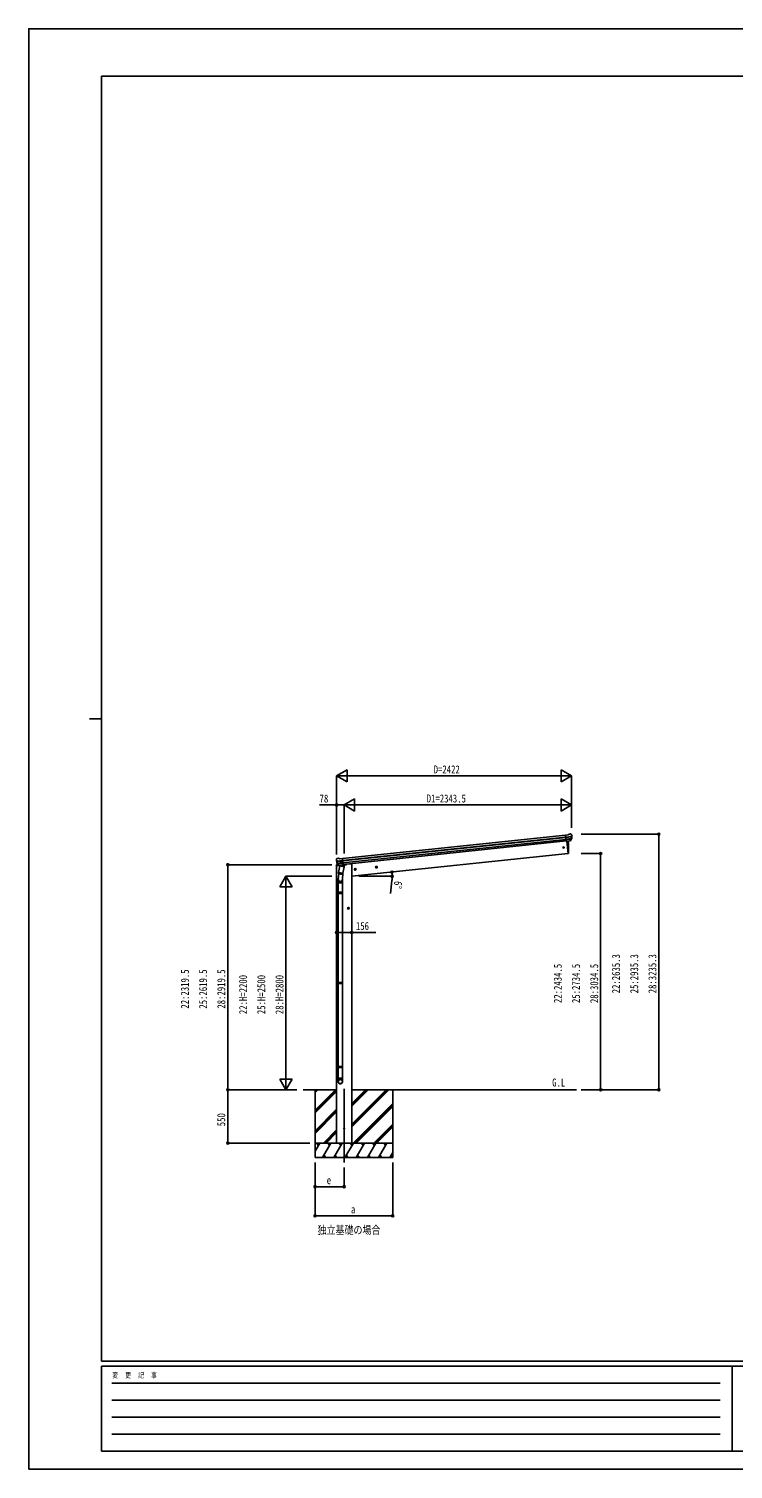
# Model space of a CAD drawing. Units: millimetres, scale not verified. Extents: x -10512 to 10512, y -7425 to 7425.
# Drawn here: x -10512 to -3253, y -7425 to 7425 of the extents above; entities that cross this region are included whole.
import ezdxf
from ezdxf.enums import TextEntityAlignment as Align

# ---------------------------------------------------------------- set-up
doc = ezdxf.new("R2010")
doc.units = ezdxf.units.MM
doc.header["$LTSCALE"] = 40
for name, color, linetype in [('0-2_USER1', 3, 'Continuous'), ('0-3_YKK_12', 2, 'Continuous'), ('0-4_YKK_13', 4, 'Continuous'), ('0-5_YKK_A1', 4, 'Continuous'), ('0-6_YKK_D', 6, 'Continuous'), ('0-7_YKK_ZWAK', 7, 'Continuous')]:
    doc.layers.add(name, color=color, linetype=linetype)
doc.styles.add('ＭＳ ゴシック', font='')
doc.styles.get('ＭＳ ゴシック').set_extended_font_data('MS Gothic')

msp = doc.modelspace()

# ---------------------------------------------------------------- linework, layer by layer
at = {"layer": '0-3_YKK_12'}
msp.add_line((-7262.45, -3503.29), (-7262.45, -4262.5), dxfattribs=at)
at = {"layer": '0-4_YKK_13'}
for p, q in [((-4954.57, -884.04), (-4981.09, -886.83)), ((-4974.3, -951.38), (-4981.09, -886.83)), ((-4928.25, -875.24), (-4928.25, -875.24)), ((-4924.58, -876.33), (-4924.59, -876.33)), ((-4924.58, -876.33), (-4920.26, -879.83)), ((-4920.26, -879.83), (-4919.4, -880.52)), ((-4918.01, -884.22), (-4918.32, -882.37)), ((-4978.93, -907.36), (-4919.19, -901.08)), ((-4918.71, -906.95), (-4978.31, -913.21)), ((-4919.55, -923.7), (-4976.58, -929.7)), ((-4920.94, -928.36), (-4976.11, -934.16)), ((-4930.95, -946.6), (-4974.33, -951.15)), ((-4974.3, -951.38), (-4964.36, -950.33)), ((-4967.42, -950.66), (-4954.03, -1078.05)), ((-4964.36, -950.33), (-4964.08, -950.4)), ((-4964.08, -950.4), (-4938.75, -947.74)), ((-4938.75, -947.74), (-4938.5, -947.62)), ((-4938.5, -947.62), (-4930.81, -946.81)), ((-4929.5, -944.94), (-4920.05, -926.64)), ((-4928.44, -945.37), (-4918.32, -927.11)), ((-7342.74, -1139.07), (-7342.82, -1137.2)), ((-7341.45, -1134.3), (-7342.15, -1135.16)), ((-7337.95, -1129.98), (-7341.45, -1134.3)), ((-7278.34, -1149.04), (-7338.08, -1155.31)), ((-7337.95, -1129.98), (-7337.95, -1129.98)), ((-7337.33, -1161.15), (-7277.73, -1154.89)), ((-7334.6, -1128.16), (-7334.59, -1128.16)), ((-7319.82, -1196.71), (-7333.52, -1180.96)), ((-7333.03, -1177.37), (-7276, -1171.37)), ((-7318.88, -1196.07), (-7331.93, -1180.14)), ((-7330.7, -1181.64), (-7275.53, -1175.84)), ((-7307.02, -1131.29), (-7280.5, -1128.51)), ((-7273.72, -1193.06), (-7280.5, -1128.51)), ((-7235.47, -1186.11), (-7235.9, -1189.34)), ((-4954.03, -1078.05), (-4951.98, -1077.76)), ((-7342.45, -1197.66), (-7343.35, -1204.49)), ((-7343.35, -1204.49), (-7309.62, -1200.95)), ((-7322.94, -1193.3), (-7339.79, -1195.07)), ((-7317.33, -1286.94), (-7322.89, -1342.66)), ((-7322.22, -1283.9), (-7319.73, -1271.65)), ((-7322.01, -1285.3), (-7322.01, -1285.3)), ((-7320.67, -1286.26), (-7279.71, -1294.59)), ((-7306.38, -1206), (-7319.74, -1271.65)), ((-7274.86, -1280.78), (-7319.74, -1271.65)), ((-7309.52, -1196.82), (-7317.21, -1197.63)), ((-7317.12, -1197.39), (-7273.74, -1192.83)), ((-7316.37, -1197.63), (-7314.8, -1197.47)), ((-7314.8, -1197.47), (-7277.26, -1193.52)), ((-7313.01, -1197.93), (-7313.16, -1198.66)), ((-7312.54, -1199.79), (-7287.79, -1209.54)), ((-7309.25, -1196.89), (-7309.52, -1196.82)), ((-7283.92, -1194.22), (-7309.25, -1196.89)), ((-7261.5, -1215.13), (-7306.38, -1206)), ((-7304.21, -1203.08), (-7304.87, -1206.31)), ((-7283.4, -1194.55), (-7286.32, -1208.9)), ((-7283.66, -1194.1), (-7283.92, -1194.22)), ((-7273.72, -1193.06), (-7283.66, -1194.1)), ((-7274.43, -1278.64), (-7281.08, -1346.39)), ((-7274.87, -1280.78), (-7277.41, -1293.25)), ((-7277.26, -1193.52), (-7275.7, -1193.36)), ((-7274.86, -1280.78), (-7261.5, -1215.13)), ((-7273.88, -1191.48), (-7272.96, -1191.66)), ((-7272.96, -1191.66), (-7261.75, -1208.59)), ((-7269.6, -1196.74), (-7240.33, -1193.66)), ((-7261.75, -1208.59), (-7263.02, -1214.82)), ((-7325.04, -1379.82), (-7325.04, -1345.47)), ((-7279.04, -1379.82), (-7325.04, -1379.82)), ((-7325.04, -1478.57), (-7324.04, -1476.57)), ((-7279.04, -1478.57), (-7325.04, -1478.57)), ((-7280.04, -1476.57), (-7324.04, -1476.57)), ((-7323.04, -1379.82), (-7323.04, -1476.57)), ((-7281.04, -1379.82), (-7281.04, -1476.57)), ((-7279.04, -1478.57), (-7280.04, -1476.57)), ((-7279.04, -1345.17), (-7279.04, -1379.82)), ((-7279.04, -1478.57), (-7279.04, -1486.57)), ((-7279.04, -1486.57), (-7325.04, -1486.57)), ((-7280.04, -1488.57), (-7324.04, -1488.57)), ((-7323.04, -1488.57), (-7323.04, -2406.5)), ((-7281.04, -1488.57), (-7281.04, -2406.5)), ((-7279.04, -1486.57), (-7280.04, -1488.57)), ((-7325.04, -2408.5), (-7324.04, -2406.5)), ((-7279.04, -2408.5), (-7325.04, -2408.5)), ((-7279.04, -2416.5), (-7325.04, -2416.5)), ((-7280.04, -2406.5), (-7324.04, -2406.5)), ((-7280.04, -2418.5), (-7324.04, -2418.5)), ((-7323.04, -2418.5), (-7323.04, -3272.94)), ((-7281.04, -2418.5), (-7281.04, -3272.94)), ((-7279.04, -2408.5), (-7280.04, -2406.5)), ((-7279.04, -2416.5), (-7280.04, -2418.5)), ((-7279.04, -2408.5), (-7279.04, -2416.5)), ((-7325.04, -3274.94), (-7324.04, -3272.94)), ((-7279.04, -3274.94), (-7325.04, -3274.94)), ((-7279.04, -3282.94), (-7325.04, -3282.94)), ((-7325.04, -3429.08), (-7325.04, -3394.94)), ((-7279.04, -3394.94), (-7325.04, -3394.94)), ((-7280.04, -3272.94), (-7324.04, -3272.94)), ((-7280.04, -3284.94), (-7324.04, -3284.94)), ((-7323.04, -3284.94), (-7323.04, -3394.94)), ((-7281.04, -3284.94), (-7281.04, -3394.94)), ((-7279.04, -3274.94), (-7280.04, -3272.94)), ((-7279.04, -3282.94), (-7280.04, -3284.94)), ((-7279.04, -3274.94), (-7279.04, -3282.94)), ((-7279.04, -3429.08), (-7279.04, -3394.94))]:
    msp.add_line(p, q, dxfattribs=at)
for points in [[(-4954.57, -884.04), (-4942.97, -877.07), (-4942.96, -877.07)], [(-4941.74, -876.66), (-4941.73, -876.66), (-4928.25, -875.24)], [(-7321.11, -1126.74), (-7321.11, -1126.74), (-7334.59, -1128.16)], [(-7307.02, -1131.29), (-7319.82, -1126.89), (-7319.82, -1126.89)], [(-7325.04, -1478.57), (-7325.04, -1486.57), (-7324.04, -1488.57)], [(-7325.04, -2408.5), (-7325.04, -2416.5), (-7324.04, -2418.5)], [(-7325.04, -3274.94), (-7325.04, -3282.94), (-7324.04, -3284.94)]]:
    msp.add_lwpolyline(points, dxfattribs=at)
for centre, radius in [((-5000.83, -1015.5), 6.5), ((-7262.45, -3912.5), 4.5)]:
    msp.add_circle(centre, radius, dxfattribs=at)
for centre, radius, start, end in [((-4941.42, -879.64), 3, 96.02369, 120.97631), ((-4927.73, -880.21), 5, 51.04426, 95.95574), ((-5111.57, -905.87), 192.44, 1.4271, 6.57578), ((-5118.91, -905.34), 202, 354.13916, 6), ((-5849.62, -1037.83), 900.99, 357.6414, 5.6433), ((-4931.06, -943.92), 2.99, 285.2717, 331.00739), ((-4922.71, -925.26), 3, 332.69111, 354.20009), ((-5118.91, -905.34), 200.2, 354.20009, 359.53883), ((-4873.92, -898.97), 45.32, 182.67122, 185.64518), ((-4918.52, -908.28), 1.35, 95.1605, 97.91927), ((-4915.92, -906.73), 2.74, 179.02151, 184.43412), ((-4920.95, -925.66), 3, 331, 354.13916), ((-7141.84, -1117.95), 202, 186, 197.86084), ((-7148.91, -1120), 192.44, 185.42422, 190.5729), ((-7382.8, -1162.66), 45.32, 6.35482, 9.32878), ((-7334.07, -1133.13), 5, 96.04426, 140.95574), ((-7340.11, -1161.52), 2.74, 7.56588, 12.97849), ((-7337.24, -1162.5), 1.35, 94.08073, 96.8395), ((-7141.84, -1117.95), 200.2, 192.46117, 197.79991), ((-7331.25, -1178.99), 3, 197.86084, 221), ((-7329.61, -1178.24), 3, 197.79991, 219.30889), ((-7320.79, -1129.72), 3, 71.02369, 95.97631), ((-4952.4, -1074.79), 3, 278, 357.63919), ((-7339.47, -1198.05), 3, 96, 172.5), ((-7320.32, -1284.32), 1.95, 167.54017, 209.97766), ((-7320.27, -1284.3), 2, 209.90962, 258.5), ((-7317.56, -1194.75), 2.99, 220.99261, 266.7283), ((-7316.42, -1197.14), 0.5, 240.73754, 276), ((-7313.5, -1197.83), 0.5, 348.5, 96), ((-7312.18, -1198.86), 1, 168.5, 248.5), ((-7287.32, -1208.63), 1.03, 242.53897, 344.46569), ((-7282.82, -1194.71), 0.604, 93.09842, 164.70595), ((-7279.31, -1292.63), 2, 258.5, 341.96843), ((-7275.75, -1192.86), 0.5, 276, 311.26246), ((-7240.85, -1188.69), 5, 276, 352.5), ((-7295.04, -1345.47), 30, 177.45142, 180)]:
    msp.add_arc(centre, radius, start, end, dxfattribs=at)
for centre, major_axis, ratio, start_param, end_param in [((-4920.27, -883.83), (-0.87, 5.91), 0.020485, 0.67143203, 1.56913061), ((-4925.67, -879.31), (5.88, -1.31), 0.24881, 0.46058498, 0.46410383), ((-4921.29, -882.85), (-2.34, 1.9), 0.995767, 3.98597162, 4.71238898), ((-4931.26, -943.62), (-0.11, 3), 0.642905, 3.24593831, 4.20392797), ((-4931.13, -943.82), (1.66, -2.51), 0.997631, 5.80419048, 5.89294842), ((-4931.2, -943.71), (3.53, -2.11), 0.650902, 5.25614477, 5.32895537), ((-4928.83, -943.36), (1.08, 3.13), 0.040856, 2.11350352, 2.14162489), ((-5116.6, -927.28), (-20.92, 199.05), 0.994373, 4.71137894, 4.7277536), ((-7339.82, -1137.05), (1.9, 2.34), 0.995767, 1.57079633, 2.29721369), ((-7336.27, -1132.67), (-5.48, -2.51), 0.24881, 5.81908147, 5.82260033), ((-7340.61, -1138.21), (-0.38, 5.97), 0.020485, 4.7140547, 5.61175327), ((-7139.54, -1139.9), (-20.92, 199.05), 0.994373, 1.55543171, 1.57180637), ((-7302.04, -1345.17), (23, 0), 0.996195, 2.62193603, 6.60747969), ((-7319.86, -1194.67), (-1.71, 2.84), 0.040856, 4.14156042, 4.16968179), ((-7317.43, -1194.41), (-0.51, 2.96), 0.642905, 2.07925734, 3.03724699), ((-7317.47, -1194.52), (-3.02, -2.79), 0.650902, 0.95422993, 1.02704053), ((-7317.52, -1194.64), (-1.1, -2.8), 0.997631, 0.39023689, 0.47899483), ((-7302.04, -1345.17), (21, 0), 0.996195, 3.02154981, 6.2247991), ((-7302.04, -3427.34), (-23, 0), 0.996195, 3.14159265, 6.28318531), ((-7302.04, -3429.08), (-23, 0), 0.996195, 3.14159265, 6.28318531), ((-7302.04, -3429.08), (0, -23.43), 0.981806, 4.71238898, 7.85398163)]:
    msp.add_ellipse(centre, major_axis=major_axis, ratio=ratio, start_param=start_param, end_param=end_param, dxfattribs=at)
msp.add_ellipse((-7302.04, -3429.08), major_axis=(21, 0), ratio=0.996195, dxfattribs=at)
at = {"layer": '0-5_YKK_A1'}
for p, q in [((-7280.29, -1130.5), (-4980.88, -888.82)), ((-7278.31, -1149.39), (-4978.89, -907.71)), ((-7277.88, -1153.57), (-4978.45, -911.89)), ((-7275.78, -1173.43), (-4976.37, -931.75)), ((-4974.61, -948.49), (-7274.02, -1190.17)), ((-4967.42, -950.66), (-4954.03, -1078.05)), ((-4954.03, -1078.05), (-7184.7, -1312.5)), ((-7340.2, -4062.5), (-7340.2, -1204.16)), ((-7138.54, -1240.28), (-7158.43, -1242.37)), ((-7149.27, -1233.86), (-7155.34, -1238.27)), ((-7155.34, -1238.27), (-7154.56, -1245.74)), ((-7154.56, -1245.74), (-7147.7, -1248.79)), ((-7147.44, -1251.27), (-7149.53, -1231.38)), ((-7142.41, -1236.91), (-7149.27, -1233.86)), ((-6919.74, -1217.28), (-6939.64, -1219.37)), ((-6930.47, -1210.86), (-6936.55, -1215.28)), ((-6936.55, -1215.28), (-6935.76, -1222.74)), ((-6935.76, -1222.74), (-6928.91, -1225.79)), ((-6928.64, -1228.27), (-6930.74, -1208.38)), ((-6923.62, -1213.92), (-6930.47, -1210.86)), ((-7218.7, -1652.05), (-7218.7, -1632.05)), ((-7208.7, -1642.05), (-7228.7, -1642.05)), ((-7218.7, -1634.55), (-7225.2, -1638.3)), ((-7225.2, -1638.3), (-7225.2, -1645.8)), ((-7225.2, -1645.8), (-7218.7, -1649.56)), ((-7212.2, -1638.3), (-7218.7, -1634.55)), ((-7684.31, -3512.5), (-7340.2, -3512.5)), ((-7562.45, -3512.5), (-7562.45, -4212.5)), ((-7562.45, -3723.73), (-7351.22, -3512.5)), ((-7562.45, -3539.88), (-7535.07, -3512.5)), ((-7562.45, -3525.74), (-7549.21, -3512.5)), ((-7562.45, -3737.87), (-7340.2, -3515.62)), ((-7562.45, -3752.01), (-7340.2, -3529.76)), ((-7184.7, -3512.5), (-4868.16, -3512.5)), ((-7184.7, -3894.76), (-6802.44, -3512.5)), ((-7184.7, -3866.48), (-6830.72, -3512.5)), ((-7184.7, -3880.62), (-6816.58, -3512.5)), ((-7184.7, -3682.63), (-7014.57, -3512.5)), ((-7184.7, -3668.49), (-7028.71, -3512.5)), ((-7184.7, -3654.35), (-7042.85, -3512.5)), ((-6762.45, -3512.5), (-6762.45, -4212.5)), ((-7168.59, -4062.5), (-6762.45, -3656.36)), ((-7154.45, -4062.5), (-6762.45, -3670.5)), ((-7140.31, -4062.5), (-6762.45, -3684.65)), ((-7562.45, -3935.86), (-7340.2, -3713.61)), ((-7562.45, -3950), (-7340.2, -3727.75)), ((-7562.45, -3964.14), (-7340.2, -3741.89)), ((-7476.96, -4062.5), (-7340.2, -3925.74)), ((-7462.82, -4062.5), (-7340.2, -3939.88)), ((-7448.67, -4062.5), (-7340.2, -3954.03)), ((-6956.46, -4062.5), (-6762.45, -3868.49)), ((-6942.32, -4062.5), (-6762.45, -3882.63)), ((-6928.17, -4062.5), (-6762.45, -3896.78)), ((-6762.45, -4062.5), (-7562.45, -4062.5)), ((-7562.45, -4146.33), (-7514.05, -4062.5)), ((-7529.05, -4088.48), (-7544.05, -4062.5)), ((-7485.18, -4212.5), (-7398.58, -4062.5)), ((-7413.58, -4088.48), (-7428.58, -4062.5)), ((-7369.71, -4212.5), (-7283.11, -4062.5)), ((-7298.11, -4088.48), (-7313.11, -4062.5)), ((-7254.24, -4212.5), (-7167.64, -4062.5)), ((-7182.64, -4088.48), (-7197.64, -4062.5)), ((-7138.77, -4212.5), (-7052.17, -4062.5)), ((-7067.17, -4088.48), (-7082.17, -4062.5)), ((-7023.3, -4212.5), (-6936.7, -4062.5)), ((-6966.7, -4062.5), (-6951.7, -4088.48)), ((-6907.83, -4212.5), (-6821.23, -4062.5)), ((-6836.23, -4088.48), (-6851.23, -4062.5)), ((-7562.45, -4212.5), (-6762.45, -4212.5)), ((-7470.19, -4186.52), (-7455.19, -4212.5)), ((-7354.71, -4186.52), (-7339.71, -4212.5)), ((-7239.24, -4186.52), (-7224.25, -4212.5)), ((-7123.77, -4186.52), (-7108.78, -4212.5)), ((-7008.3, -4186.52), (-6993.31, -4212.5)), ((-6892.83, -4186.52), (-6877.84, -4212.5)), ((-6792.36, -4212.5), (-6762.45, -4160.69)), ((-6777.36, -4186.52), (-6762.45, -4212.35))]:
    msp.add_line(p, q, dxfattribs=at)
for points in [[(-7184.7, -4062.5), (-7184.7, -1183.5), (-7204.7, -1183.5), (-7235.56, -1186.74)], [(-7147.7, -1248.79), (-7141.63, -1244.38), (-7142.41, -1236.91)], [(-6928.91, -1225.79), (-6922.83, -1221.38), (-6923.62, -1213.92)], [(-7218.7, -1649.56), (-7212.2, -1645.8), (-7212.2, -1638.3)]]:
    msp.add_lwpolyline(points, dxfattribs=at)
for centre, radius in [((-7148.48, -1241.32), 8.5), ((-7148.48, -1241.32), 7.7), ((-7148.48, -1241.32), 6.5), ((-6929.69, -1218.33), 8.5), ((-6929.69, -1218.33), 7.7), ((-6929.69, -1218.33), 6.5), ((-7218.7, -1642.05), 8.5), ((-7218.7, -1642.05), 7.7), ((-7218.7, -1642.05), 6.5)]:
    msp.add_circle(centre, radius, dxfattribs=at)
at = {"layer": '0-6_YKK_D'}
for p, q in [((-7340.7, -277.22), (-7232.45, -214.72)), ((-7340.7, -1076.57), (-7340.7, -276.22)), ((-7340.7, -277.22), (-7232.45, -339.72)), ((-7340.7, -277.22), (-7124.19, -277.22)), ((-7232.45, -339.72), (-7232.45, -214.72)), ((-7215.7, -277.22), (-5043.99, -277.22)), ((-4918.99, -277.22), (-5135.49, -277.22)), ((-4918.99, -277.22), (-5027.24, -214.72)), ((-5027.24, -214.72), (-5027.24, -339.72)), ((-4918.99, -277.22), (-5027.24, -339.72)), ((-4918.99, -814.4), (-4918.99, -276.22)), ((-7340.2, -1086.52), (-7340.2, -576.22)), ((-7262.45, -577.22), (-7154.2, -514.72)), ((-7262.45, -1078.35), (-7262.45, -576.22)), ((-7262.45, -1078.35), (-7262.45, -576.22)), ((-7262.45, -577.22), (-7154.2, -639.72)), ((-7262.45, -577.22), (-7045.94, -577.22)), ((-7154.2, -639.72), (-7154.2, -514.72)), ((-7137.45, -577.22), (-5043.99, -577.22)), ((-4918.99, -577.22), (-5135.49, -577.22)), ((-4918.99, -577.22), (-5027.24, -514.72)), ((-5027.24, -514.72), (-5027.24, -639.72)), ((-4918.99, -577.22), (-5027.24, -639.72)), ((-4918.99, -814.4), (-4918.99, -576.22)), ((-4818.16, -877.22), (-4017.99, -877.22)), ((-4018.99, -3512.5), (-4018.99, -877.22)), ((-4818.16, -1078.05), (-4617.99, -1078.05)), ((-4618.99, -1078.05), (-4618.99, -3512.5)), ((-7390.7, -1193.01), (-8463.45, -1193.01)), ((-8462.45, -1193.01), (-8462.45, -3512.5)), ((-7862.45, -1312.5), (-7924.95, -1420.75)), ((-7390.7, -1312.5), (-7863.45, -1312.5)), ((-7862.45, -1312.5), (-7799.95, -1420.75)), ((-7862.45, -1312.5), (-7862.45, -1529.01)), ((-7110.34, -1312.5), (-6766.74, -1312.5)), ((-7924.95, -1420.75), (-7799.95, -1420.75)), ((-7862.45, -1437.5), (-7862.45, -3387.5)), ((-6769.91, -1354.94), (-6783.55, -1488.25)), ((-7862.45, -3512.5), (-7924.95, -3404.25)), ((-7799.95, -3404.25), (-7924.95, -3404.25)), ((-7862.45, -3512.5), (-7862.45, -3295.99)), ((-7862.45, -3512.5), (-7799.95, -3404.25)), ((-7749.76, -3512.5), (-8463.45, -3512.5)), ((-7749.76, -3512.5), (-8463.45, -3512.5)), ((-8462.45, -4062.5), (-8462.45, -3512.5)), ((-7749.76, -3512.5), (-7863.45, -3512.5)), ((-4818.16, -3512.5), (-4617.99, -3512.5)), ((-4818.16, -3512.5), (-4017.99, -3512.5)), ((-7616.36, -4062.5), (-8463.45, -4062.5)), ((-7562.45, -4263.5), (-7562.45, -4813.5)), ((-7562.45, -4263.5), (-7562.45, -4513.5)), ((-6762.45, -4263.5), (-6762.45, -4813.5)), ((-7262.45, -4313.88), (-7262.45, -4513.5)), ((-7262.45, -4512.5), (-7562.45, -4512.5)), ((-6762.45, -4812.5), (-7562.45, -4812.5))]:
    msp.add_line(p, q, dxfattribs=at)
for points in [[(-7262.45, -577.22), (-7340.2, -577.22), (-7516.7, -577.22)], [(-7340.2, -1892.05), (-7184.7, -1892.05), (-6936.2, -1892.05)]]:
    msp.add_lwpolyline(points, dxfattribs=at)
for centre in [(-7340.2, -577.22), (-4018.99, -877.22), (-8462.45, -1193.01), (-4618.99, -1078.05), (-6770.03, -1268.92), (-6767.74, -1312.5), (-7340.2, -1892.05), (-7184.7, -1892.05), (-8462.45, -3512.5), (-8462.45, -3512.5), (-4618.99, -3512.5), (-4018.99, -3512.5), (-8462.45, -4062.5), (-7562.45, -4512.5), (-7262.45, -4512.5), (-7562.45, -4812.5), (-6762.45, -4812.5)]:
    msp.add_circle(centre, 10.62, dxfattribs=at)
for start, end in [(360, 6), (354.15737, 360)]:
    msp.add_arc((-7184.7, -1312.5), 416.96, start, end, dxfattribs=at)
at = {"layer": '0-7_YKK_ZWAK'}
for p, q in [((9737.55, 6937.5), (-9762.45, 6937.5)), ((-9762.45, -6312.5), (-9762.45, 6937.5)), ((-9887.45, 312.5), (-9762.45, 312.5)), ((9737.55, -6312.5), (-9762.45, -6312.5)), ((-3262.45, -6362.5), (-9762.45, -6362.5)), ((-9762.45, -7237.5), (-9762.45, -6362.5)), ((-3262.45, -6362.5), (-3262.45, -7237.5)), ((-12.45, -6362.5), (-3262.45, -6362.5)), ((-9656.2, -6537.5), (-3387.45, -6537.5)), ((-9656.2, -6712.5), (-3387.45, -6712.5)), ((-9656.2, -6887.5), (-3387.45, -6887.5)), ((-9656.2, -7062.5), (-3387.45, -7062.5)), ((-9762.45, -7237.5), (-3262.45, -7237.5)), ((-3262.45, -7237.5), (-12.45, -7237.5))]:
    msp.add_line(p, q, dxfattribs=at)
msp.add_lwpolyline([(-10512.5, -7425), (10512.5, -7425), (10512.5, 7425), (-10512.5, 7425)], close=True, dxfattribs=at)

# ---------------------------------------------------------------- texts
at = {"layer": '0-2_USER1', "style": 'ＭＳ ゴシック', "width": 0.8}
for s, p in [('G.L', (-5118.5, -3504.5)), ('独立基礎の場合', (-7535.5, -5025.5))]:
    msp.add_text(s, height=82.48, dxfattribs=at).set_placement(p, align=Align.BOTTOM_LEFT)
at = {"layer": '0-6_YKK_D', "style": 'ＭＳ ゴシック', "width": 0.8}
for s, p in [('D=2422', (-6339.84, -276.22)), ('78', (-7515.7, -576.22)), ('D1=2343.5', (-6411.72, -576.22)), ('156', (-7141.2, -1891.05)), ('e', (-7442.45, -4511.5)), ('a', (-7192.45, -4811.5))]:
    msp.add_text(s, height=82.48, dxfattribs=at).set_placement(p, align=Align.BOTTOM_LEFT)
for s, rotation, p in [('6°', 264.157, (-6769.02, -1356.04)), ('22:2434.5', 90, (-4994.99, -2619.27)), ('25:2734.5', 90, (-4807.49, -2619.27)), ('28:3034.5', 90, (-4619.99, -2619.27)), ('22:2635.3', 90, (-4394.99, -2518.86)), ('25:2935.3', 90, (-4207.49, -2518.86)), ('28:3235.3', 90, (-4019.99, -2518.86)), ('22:2319.5', 90, (-8838.45, -2676.76)), ('25:2619.5', 90, (-8650.95, -2676.76)), ('28:2919.5', 90, (-8463.45, -2676.76)), ('22:H=2200', 90, (-8238.45, -2733.5)), ('25:H=2500', 90, (-8050.95, -2733.5)), ('28:H=2800', 90, (-7863.45, -2733.5)), ('550', 90, (-8463.45, -3889.5))]:
    msp.add_text(s, height=82.48, rotation=rotation, dxfattribs=at).set_placement(p, align=Align.BOTTOM_LEFT)
at = {"layer": '0-7_YKK_ZWAK', "style": 'ＭＳ ゴシック', "width": 0.8}
msp.add_text('変  更  記  事', height=54.99, dxfattribs=at).set_placement((-9653.28, -6500), align=Align.BOTTOM_LEFT)

doc.saveas('drawing.dxf')
